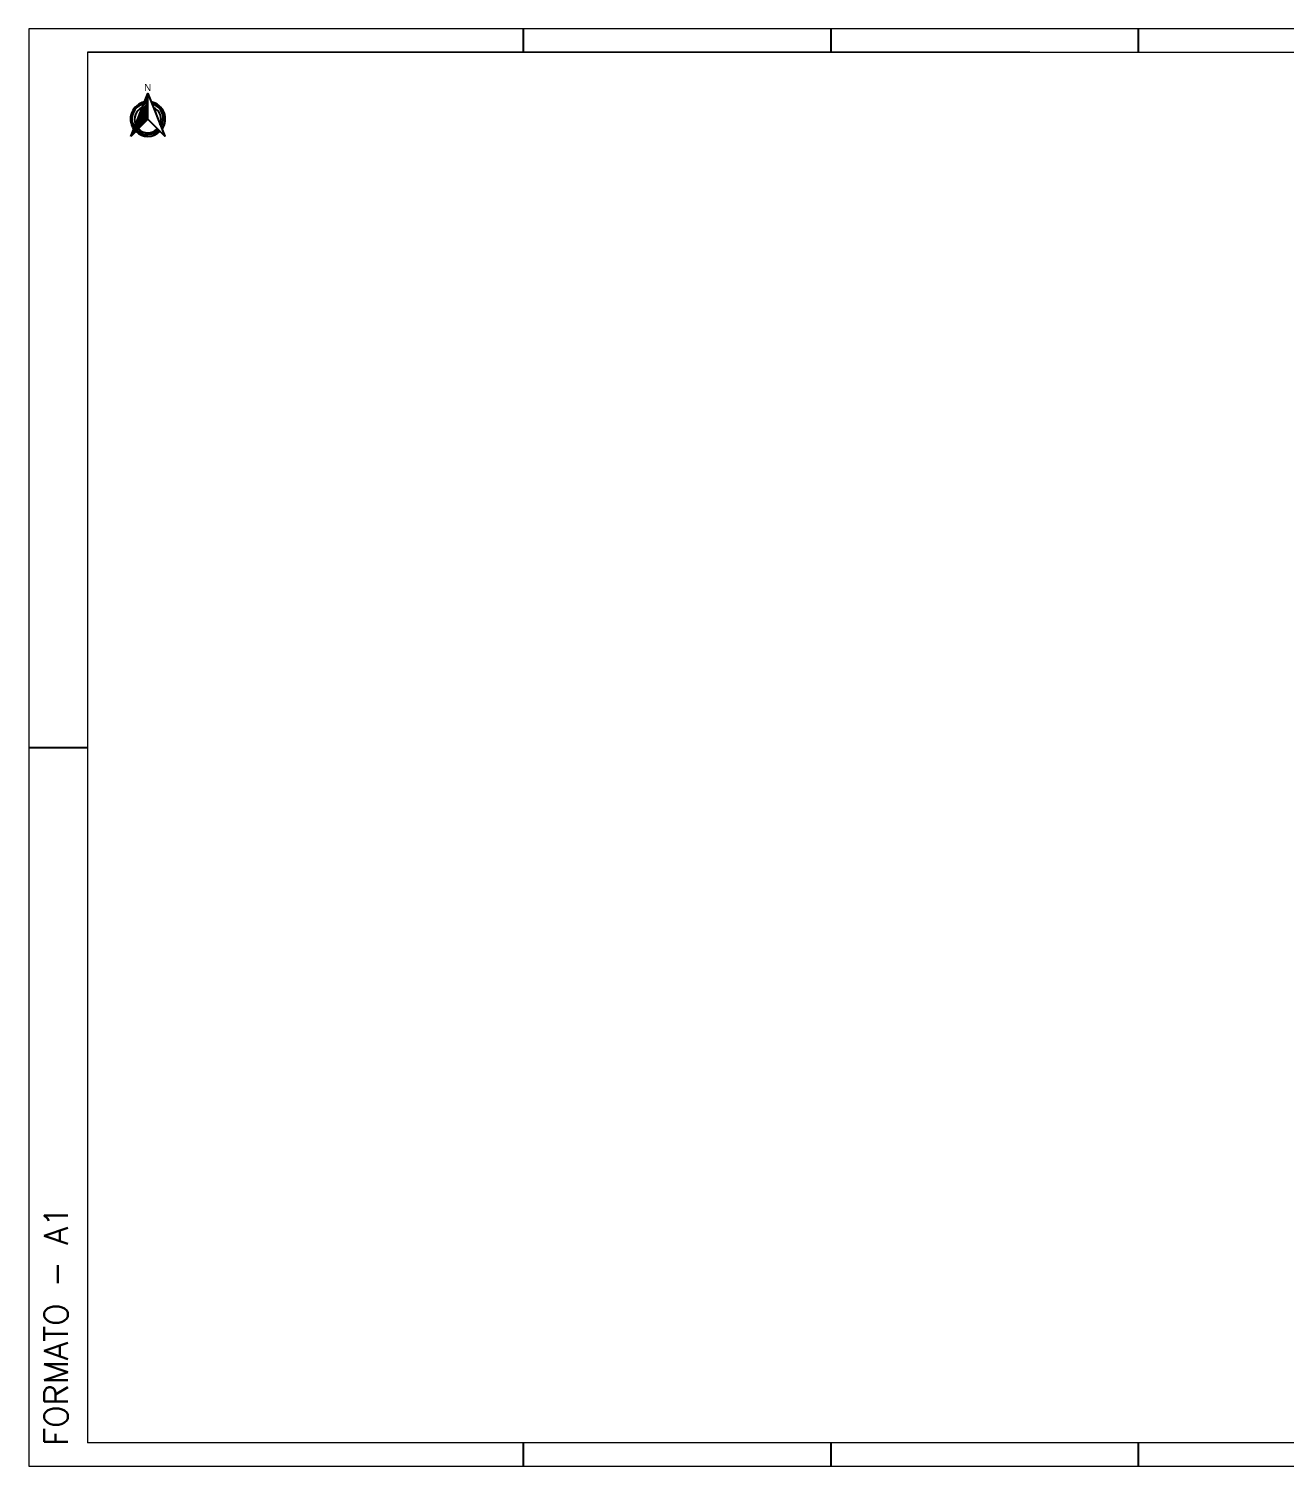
# Model space of a CAD drawing. Header units: millimetres. Extents: x 834033 to 836936, y 7531751 to 7534076.
# Drawn here: x 835493 to 836026, y 7532435 to 7533045 of the extents above; entities that cross this region are included whole.
import ezdxf
from ezdxf.enums import TextEntityAlignment as Align

# ---------------------------------------------------------------- set-up
doc = ezdxf.new("R2010")
doc.units = ezdxf.units.MM
doc.linetypes.add('LIN0', pattern=[0])
doc.layers.add('POSTE', color=3, linetype='Continuous', lineweight=13)
doc.layers.add('TXT80B', color=7, linetype='Continuous')
doc.styles.add('ARIAL', font='arial.ttf', dxfattribs={"height": 1.6})
doc.styles.add('ROMANS', font='ROMANS.shx', dxfattribs={"height": 1.8})

# ---------------------------------------------------------------- blocks, each defined once
blk = doc.blocks.new('NORTE')
at = {"lineweight": -3}
h = blk.add_hatch(color=256, dxfattribs=at)
h.paths.add_polyline_path([(1.65, 6.7, -0.498546), (5.58, -3.18), (5.94, -4.09, 0.552411), (1.33, 7.49), (1.65, 6.7, -0.498546)])
h.paths.add_polyline_path([(-5.18, -4.99, 0.40753), (5.11, -5.05), (4.55, -4.48, -0.405438), (-4.72, -4.52), (-5.18, -4.99, 0.40753)])
h.paths.add_polyline_path([(-5.76, -3.25, -0.505491), (-1.8, 6.72), (-1.51, 7.46, 0.53813), (-6.04, -3.97), (-5.76, -3.25, -0.505491)])
h = blk.add_hatch(dxfattribs=at)
h.set_pattern_fill('ANSI31', color=256, scale=0.2, style=0)
h.set_pattern_definition([(45, (21451.8134, 14749.6996), (-0.449012806, 0.449012806), [])])
h.paths.add_polyline_path([(-5.27, -2.02), (-5.76, -3.25), (-6.04, -3.97), (-7.3, -7.13), (-5.18, -4.99), (-4.72, -4.52), (-4.09, -3.88), (-0.07, 0.2), (-0.08, 11.05), (-1.51, 7.46), (-1.8, 6.72), (-2.45, 5.08), (-5.27, -2.02)])
for points in [[(-7.3, -7.13), (-0.08, 11.05), (7.14, -7.09), (-0.07, 0.2), (-7.3, -7.13)], [(-0.07, 0.2), (-0.08, 11.05)]]:
    blk.add_lwpolyline(points, dxfattribs=at)
for centre, radius, start, end in [((0, 0.25), 7.37, 101.78173, 214.92587), ((-0.11, 0.28), 6.66, 104.72139, 211.98622), ((0, 0.25), 7.37, 323.85682, 79.52383), ((-0.11, 0.28), 6.66, 328.69363, 74.68703), ((0, 0), 5.64, 115.77002, 200.93758), ((0, 0), 5.64, 336.97698, 66.40368), ((0, 0.25), 7.37, 225.33101, 314.02053), ((-0.11, 0.28), 6.66, 226.14471, 314.42282), ((0, 0), 5.64, 223.50003, 315.57702)]:
    blk.add_arc(centre, radius, start, end, dxfattribs=at)
at = {"layer": 'TXT80B', "color": 2, "style": 'ARIAL'}
blk.add_text('N', height=3, dxfattribs=at).set_placement((-0.07, 12.14), align=Align.CENTER)

msp = doc.modelspace()

# ---------------------------------------------------------------- linework, layer by layer
at = {"linetype": 'Continuous'}
for p, q in [((835702.883, 7533045.421), (835702.883, 7533035.421)), ((835833.383, 7533045.421), (835833.383, 7533035.421)), ((835963.883, 7533045.421), (835963.883, 7533035.421)), ((835833.383, 7532445.421), (835833.383, 7532435.421)), ((835963.883, 7532445.421), (835963.883, 7532435.421))]:
    msp.add_line(p, q, dxfattribs=at)
for p, q in [((835492.883, 7532740.421), (835517.883, 7532740.421)), ((835702.883, 7532445.421), (835702.883, 7532435.421))]:
    msp.add_line(p, q)
at = {"layer": 'POSTE'}
for p, q in [((836333.883, 7533045.421), (835492.883, 7533045.421)), ((835492.883, 7533045.421), (835492.883, 7532435.421)), ((835517.883, 7533035.421), (835517.883, 7532445.421)), ((835492.883, 7532435.421), (836333.883, 7532435.421))]:
    msp.add_line(p, q, dxfattribs=at)
at = {"layer": 'POSTE', "linetype": 'LIN0'}
for p, q in [((835917.883, 7533035.421), (835517.883, 7533035.421)), ((835517.883, 7533035.421), (835517.883, 7532445.421)), ((836323.883, 7532445.421), (835517.883, 7532445.421))]:
    msp.add_line(p, q, dxfattribs=at)
at = {"layer": 'POSTE', "linetype": 'Continuous'}
msp.add_line((835517.883, 7533035.421), (836323.883, 7533035.421), dxfattribs=at)

# ---------------------------------------------------------------- block references
at = {"lineweight": -3}
msp.add_blockref('NORTE', (835543.471, 7533006.885, 0), dxfattribs=at)

# ---------------------------------------------------------------- texts
at = {"ltscale": 2, "style": 'ROMANS'}
msp.add_text('FORMATO - A1', height=10, rotation=90, dxfattribs=at).set_placement((835509.47, 7532444.06))

doc.saveas('drawing.dxf')
